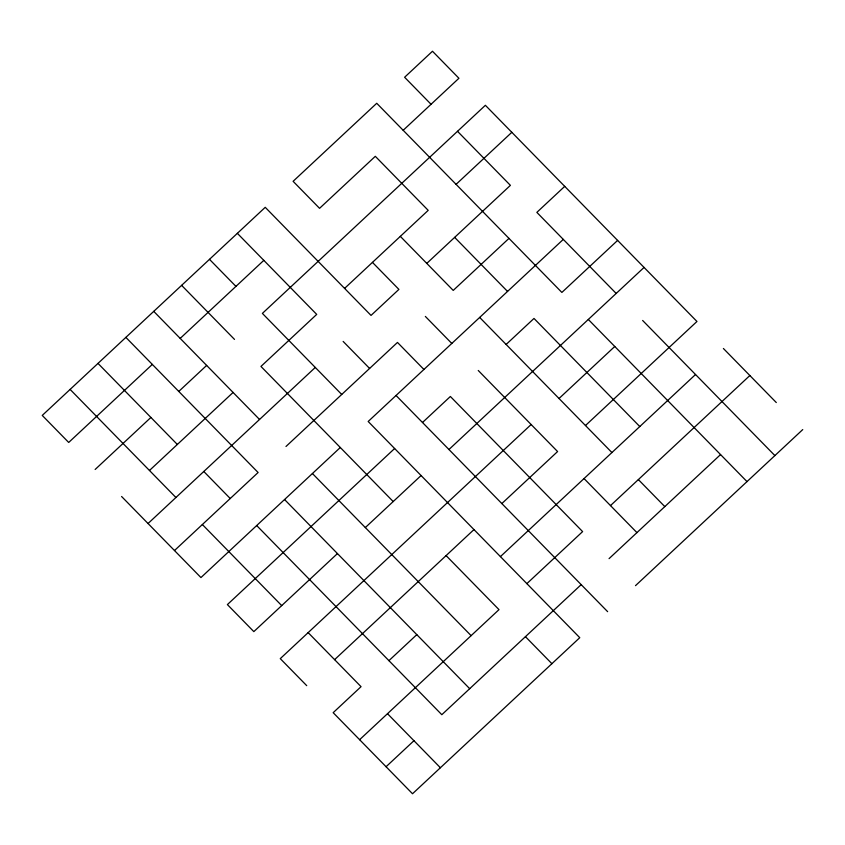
<?xml version="1.0" encoding="UTF-8"?>
<svg xmlns="http://www.w3.org/2000/svg" width="845" height="845" viewBox="0 0 845 845"><rect width="100%" height="100%" fill="white"/><g stroke="black" fill="none" stroke-linecap="round" stroke-linejoin="round"><path stroke-width="1.27" d="M152.322 364.417L68.698 442.453L42.25 415.423L265.235 207.321L371.029 315.417L398.903 289.402L372.455 262.383M180.196 338.401L263.809 260.366M403.181 130.299L458.93 78.268L432.482 51.249L404.607 77.265L431.056 104.284M95.147 469.471L150.896 417.451M178.77 391.436L206.645 365.42M149.47 470.485L233.083 392.45M344.58 288.399L428.204 210.352L375.307 156.314L319.558 208.335L293.109 181.316L376.733 103.28L561.872 292.433L617.611 240.413M456.078 184.347L511.827 132.316M148.044 523.52L315.28 367.448M426.778 263.397L510.401 185.351L457.504 131.313M174.492 550.539L258.105 472.503L125.873 337.387M285.98 446.487L397.477 342.436L423.926 369.466M508.975 238.396L453.226 290.416L400.329 236.368M564.724 186.365L536.85 212.38L616.185 293.447M340.303 447.501L200.941 577.568L121.596 496.501M563.298 239.399L368.177 421.486L579.765 637.679L412.518 793.751L333.173 712.684L361.047 686.668L308.15 632.62M394.626 448.515L227.389 604.587L253.827 631.616L337.451 553.57M422.5 422.5L450.374 396.485L582.617 531.6L526.868 583.631M506.123 344.464L533.998 318.449L639.781 426.545M365.325 527.565L421.074 475.534M448.948 449.519L644.059 267.432M531.146 424.517L280.276 658.635L306.724 685.654M559.02 398.513L614.759 346.482M334.599 659.649L473.971 529.583M501.845 503.567L557.594 451.547L478.249 370.48M585.469 425.531L696.956 321.48L485.379 105.298L262.383 313.4L341.729 394.467M388.922 660.653L416.796 634.648M500.42 556.601L695.53 374.515M359.621 739.702L498.994 609.636L446.097 555.598M610.491 505.595L749.853 375.529M386.07 766.732L413.944 740.716M581.191 584.634L441.819 714.701L256.679 525.537M609.065 558.629L720.553 454.578M635.503 585.648L802.75 429.577M723.404 348.499L776.301 402.547M642.633 320.466L774.876 455.582M588.321 319.463L747.001 481.597M454.652 237.382L507.549 291.43M479.675 317.435L611.917 452.55M638.355 479.58L664.804 506.599M425.352 316.431L451.8 343.45M584.043 478.566L636.929 532.614M237.36 233.336L316.706 314.403L260.957 366.434L393.2 501.55M343.154 341.433L369.603 368.452M396.051 395.481L607.639 611.664M209.497 259.352L235.935 286.37M181.622 285.367L234.509 339.405M525.442 636.665L551.891 663.684M153.748 311.372L259.531 419.469M312.428 473.517L471.119 635.651M284.554 499.532L469.693 688.686M97.999 363.403L177.344 444.47M203.793 471.489L230.241 498.518M70.124 389.418L175.918 497.504M202.367 524.534L281.702 605.601M387.496 713.687L440.393 767.735"/></g></svg>
